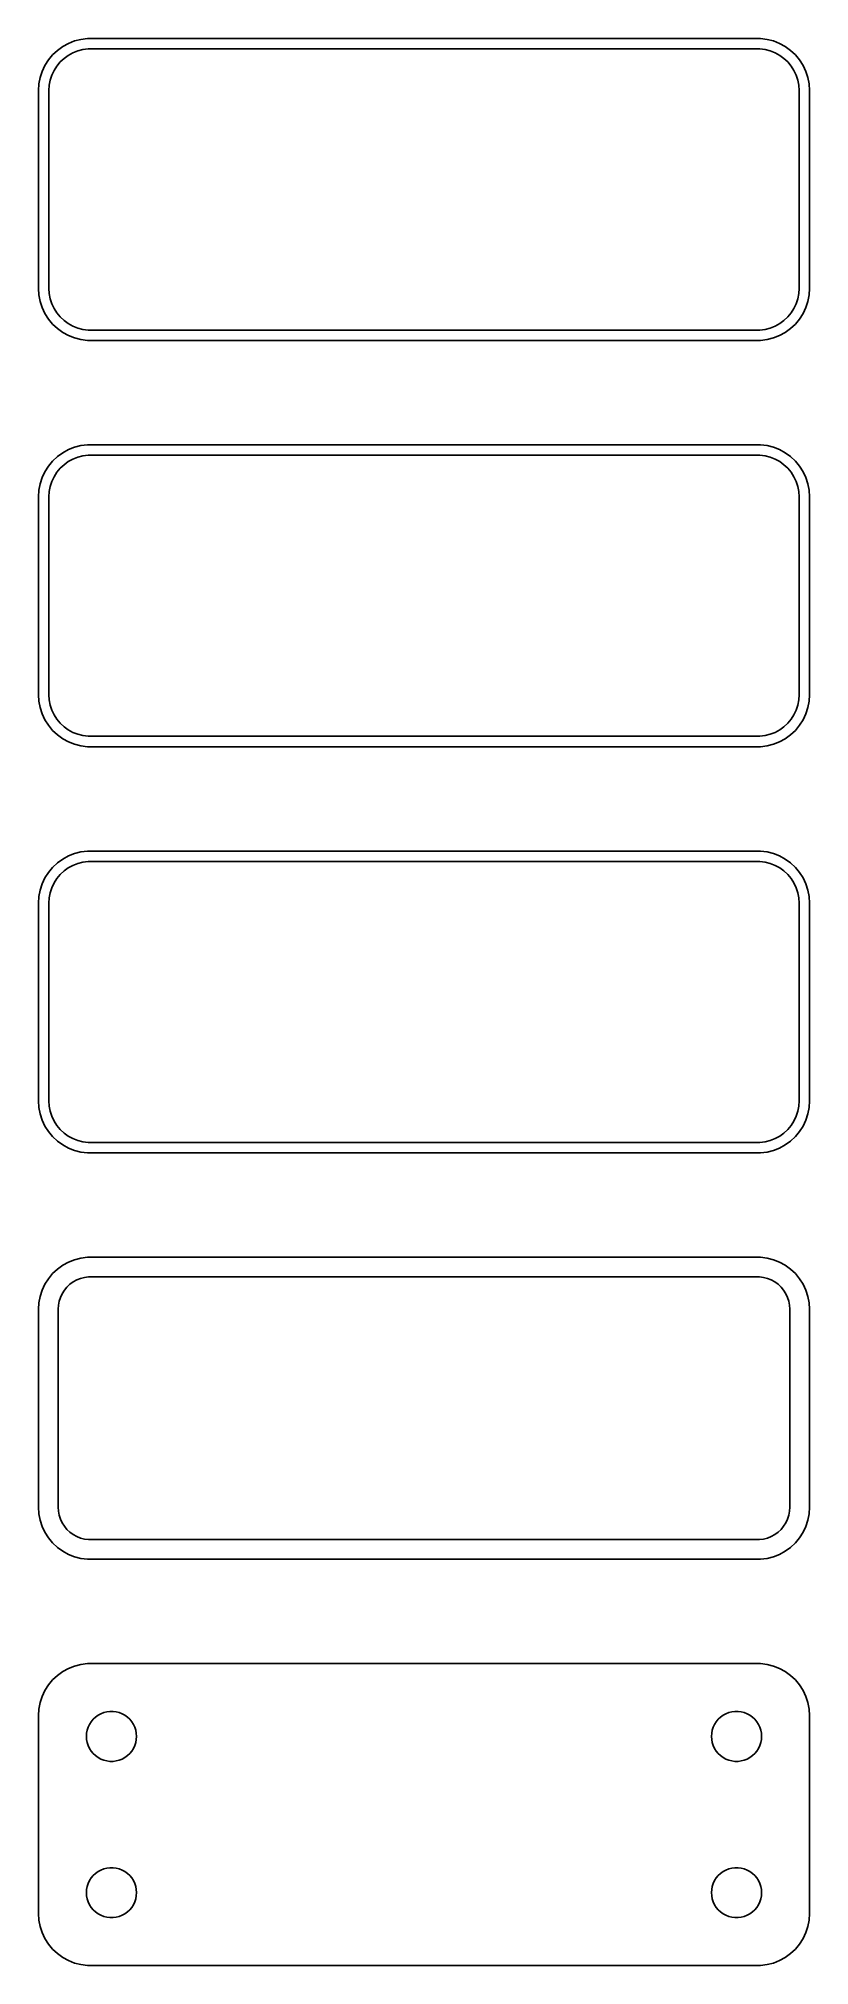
# Model space of a CAD drawing. Header units: metres. Extents: x -37 to 37, y 181 to 365.
import ezdxf

# ---------------------------------------------------------------- set-up
doc = ezdxf.new("R2010")
doc.units = ezdxf.units.M

msp = doc.modelspace()

# ---------------------------------------------------------------- linework, layer by layer
for p, q in [((-34.6791, 364.722), (-35.1871, 364.353)), ((-34.1289, 365.024), (-34.6791, 364.722)), ((-33.5451, 365.255), (-34.1289, 365.024)), ((-32.9369, 365.411), (-33.5451, 365.255)), ((-33.2361, 364.304), (-32.7495, 364.429)), ((-32.3139, 365.49), (-32.9369, 365.411)), ((-32.7495, 364.429), (-32.2512, 364.492)), ((32.3139, 365.49), (-32.3139, 365.49)), ((-32.2512, 364.492), (32.2512, 364.492)), ((32.2512, 364.492), (32.7495, 364.429)), ((32.9369, 365.411), (32.3139, 365.49)), ((32.7495, 364.429), (33.2361, 364.304)), ((33.5451, 365.255), (32.9369, 365.411)), ((34.1289, 365.024), (33.5451, 365.255)), ((34.6791, 364.722), (34.1289, 365.024)), ((35.1871, 364.353), (34.6791, 364.722)), ((-36.3815, 362.909), (-36.6489, 362.341)), ((-36.0451, 363.439), (-36.3815, 362.909)), ((-35.6448, 363.923), (-36.0451, 363.439)), ((-35.1871, 364.353), (-35.6448, 363.923)), ((-35.5052, 362.427), (-35.2361, 362.851)), ((-35.2361, 362.851), (-34.9159, 363.238)), ((-34.9159, 363.238), (-34.5497, 363.582)), ((-34.5497, 363.582), (-34.1433, 363.877)), ((-34.1433, 363.877), (-33.7031, 364.119)), ((-33.7031, 364.119), (-33.2361, 364.304)), ((33.2361, 364.304), (33.7031, 364.119)), ((33.7031, 364.119), (34.1433, 363.877)), ((34.1433, 363.877), (34.5497, 363.582)), ((34.5497, 363.582), (34.9159, 363.238)), ((34.9159, 363.238), (35.2361, 362.851)), ((35.6448, 363.923), (35.1871, 364.353)), ((35.2361, 362.851), (35.5052, 362.427)), ((36.0451, 363.439), (35.6448, 363.923)), ((36.3815, 362.909), (36.0451, 363.439)), ((36.6489, 362.341), (36.3815, 362.909)), ((-36.9606, 361.127), (-37, 360.5)), ((-36.8429, 361.743), (-36.9606, 361.127)), ((-36.6489, 362.341), (-36.8429, 361.743)), ((-36, 360.5), (-35.9685, 361.001)), ((-35.9685, 361.001), (-35.8743, 361.495)), ((-35.8743, 361.495), (-35.7191, 361.972)), ((-35.7191, 361.972), (-35.5052, 362.427)), ((35.5052, 362.427), (35.7191, 361.972)), ((35.7191, 361.972), (35.8743, 361.495)), ((35.8743, 361.495), (35.9685, 361.001)), ((35.9685, 361.001), (36, 360.5)), ((36.8429, 361.743), (36.6489, 362.341)), ((36.9606, 361.127), (36.8429, 361.743)), ((37, 360.5), (36.9606, 361.127)), ((-37, 360.5), (-37, 341.5)), ((-36, 341.5), (-36, 360.5)), ((36, 360.5), (36, 341.5)), ((37, 341.5), (37, 360.5)), ((-37, 341.5), (-36.9606, 340.873)), ((-36.9606, 340.873), (-36.8429, 340.257)), ((-35.9685, 340.999), (-36, 341.5)), ((-35.8743, 340.505), (-35.9685, 340.999)), ((-35.7191, 340.028), (-35.8743, 340.505)), ((35.8743, 340.505), (35.7191, 340.028)), ((35.9685, 340.999), (35.8743, 340.505)), ((36, 341.5), (35.9685, 340.999)), ((36.8429, 340.257), (36.9606, 340.873)), ((36.9606, 340.873), (37, 341.5)), ((-36.8429, 340.257), (-36.6489, 339.659)), ((-36.6489, 339.659), (-36.3815, 339.091)), ((-36.3815, 339.091), (-36.0451, 338.561)), ((-36.0451, 338.561), (-35.6448, 338.077)), ((-35.5052, 339.573), (-35.7191, 340.028)), ((-35.2361, 339.149), (-35.5052, 339.573)), ((-34.9159, 338.762), (-35.2361, 339.149)), ((-34.5497, 338.418), (-34.9159, 338.762)), ((34.9159, 338.762), (34.5497, 338.418)), ((35.2361, 339.149), (34.9159, 338.762)), ((35.5052, 339.573), (35.2361, 339.149)), ((35.7191, 340.028), (35.5052, 339.573)), ((35.6448, 338.077), (36.0451, 338.561)), ((36.0451, 338.561), (36.3815, 339.091)), ((36.3815, 339.091), (36.6489, 339.659)), ((36.6489, 339.659), (36.8429, 340.257)), ((-35.6448, 338.077), (-35.1871, 337.647)), ((-35.1871, 337.647), (-34.6791, 337.278)), ((-34.6791, 337.278), (-34.1289, 336.976)), ((-34.1433, 338.123), (-34.5497, 338.418)), ((-33.7031, 337.881), (-34.1433, 338.123)), ((-34.1289, 336.976), (-33.5451, 336.745)), ((-33.2361, 337.696), (-33.7031, 337.881)), ((-33.5451, 336.745), (-32.9369, 336.589)), ((-32.7495, 337.571), (-33.2361, 337.696)), ((-32.2512, 337.508), (-32.7495, 337.571)), ((32.2512, 337.508), (-32.2512, 337.508)), ((32.7495, 337.571), (32.2512, 337.508)), ((33.2361, 337.696), (32.7495, 337.571)), ((32.9369, 336.589), (33.5451, 336.745)), ((33.7031, 337.881), (33.2361, 337.696)), ((33.5451, 336.745), (34.1289, 336.976)), ((34.1433, 338.123), (33.7031, 337.881)), ((34.1289, 336.976), (34.6791, 337.278)), ((34.5497, 338.418), (34.1433, 338.123)), ((34.6791, 337.278), (35.1871, 337.647)), ((35.1871, 337.647), (35.6448, 338.077)), ((-32.9369, 336.589), (-32.3139, 336.51)), ((-32.3139, 336.51), (32.3139, 336.51)), ((32.3139, 336.51), (32.9369, 336.589)), ((-34.6791, 325.722), (-35.1871, 325.353)), ((-34.1289, 326.024), (-34.6791, 325.722)), ((-33.5451, 326.255), (-34.1289, 326.024)), ((-32.9369, 326.411), (-33.5451, 326.255)), ((-32.3139, 326.49), (-32.9369, 326.411)), ((32.3139, 326.49), (-32.3139, 326.49)), ((32.9369, 326.411), (32.3139, 326.49)), ((33.5451, 326.255), (32.9369, 326.411)), ((34.1289, 326.024), (33.5451, 326.255)), ((34.6791, 325.722), (34.1289, 326.024)), ((35.1871, 325.353), (34.6791, 325.722)), ((-36.3815, 323.909), (-36.6489, 323.341)), ((-36.0451, 324.439), (-36.3815, 323.909)), ((-35.6448, 324.923), (-36.0451, 324.439)), ((-35.1871, 325.353), (-35.6448, 324.923)), ((-35.5052, 323.427), (-35.2361, 323.851)), ((-35.2361, 323.851), (-34.9159, 324.238)), ((-34.9159, 324.238), (-34.5497, 324.582)), ((-34.5497, 324.582), (-34.1433, 324.877)), ((-34.1433, 324.877), (-33.7031, 325.119)), ((-33.7031, 325.119), (-33.2361, 325.304)), ((-33.2361, 325.304), (-32.7495, 325.429)), ((-32.7495, 325.429), (-32.2512, 325.492)), ((-32.2512, 325.492), (32.2512, 325.492)), ((32.2512, 325.492), (32.7495, 325.429)), ((32.7495, 325.429), (33.2361, 325.304)), ((33.2361, 325.304), (33.7031, 325.119)), ((33.7031, 325.119), (34.1433, 324.877)), ((34.1433, 324.877), (34.5497, 324.582)), ((34.5497, 324.582), (34.9159, 324.238)), ((34.9159, 324.238), (35.2361, 323.851)), ((35.6448, 324.923), (35.1871, 325.353)), ((35.2361, 323.851), (35.5052, 323.427)), ((36.0451, 324.439), (35.6448, 324.923)), ((36.3815, 323.909), (36.0451, 324.439)), ((36.6489, 323.341), (36.3815, 323.909)), ((-36.9606, 322.127), (-37, 321.5)), ((-36.8429, 322.743), (-36.9606, 322.127)), ((-36.6489, 323.341), (-36.8429, 322.743)), ((-36, 321.5), (-35.9685, 322.001)), ((-35.9685, 322.001), (-35.8743, 322.495)), ((-35.8743, 322.495), (-35.7191, 322.972)), ((-35.7191, 322.972), (-35.5052, 323.427)), ((35.5052, 323.427), (35.7191, 322.972)), ((35.7191, 322.972), (35.8743, 322.495)), ((35.8743, 322.495), (35.9685, 322.001)), ((35.9685, 322.001), (36, 321.5)), ((36.8429, 322.743), (36.6489, 323.341)), ((36.9606, 322.127), (36.8429, 322.743)), ((37, 321.5), (36.9606, 322.127)), ((-37, 321.5), (-37, 302.5)), ((-36, 302.5), (-36, 321.5)), ((36, 321.5), (36, 302.5)), ((37, 302.5), (37, 321.5)), ((-37, 302.5), (-36.9606, 301.873)), ((-36.9606, 301.873), (-36.8429, 301.257)), ((-35.9685, 301.999), (-36, 302.5)), ((-35.8743, 301.505), (-35.9685, 301.999)), ((35.9685, 301.999), (35.8743, 301.505)), ((36, 302.5), (35.9685, 301.999)), ((36.8429, 301.257), (36.9606, 301.873)), ((36.9606, 301.873), (37, 302.5)), ((-36.8429, 301.257), (-36.6489, 300.659)), ((-36.6489, 300.659), (-36.3815, 300.091)), ((-36.3815, 300.091), (-36.0451, 299.561)), ((-35.7191, 301.028), (-35.8743, 301.505)), ((-35.5052, 300.573), (-35.7191, 301.028)), ((-35.2361, 300.149), (-35.5052, 300.573)), ((-34.9159, 299.762), (-35.2361, 300.149)), ((-34.5497, 299.418), (-34.9159, 299.762)), ((34.9159, 299.762), (34.5497, 299.418)), ((35.2361, 300.149), (34.9159, 299.762)), ((35.5052, 300.573), (35.2361, 300.149)), ((35.7191, 301.028), (35.5052, 300.573)), ((35.8743, 301.505), (35.7191, 301.028)), ((36.0451, 299.561), (36.3815, 300.091)), ((36.3815, 300.091), (36.6489, 300.659)), ((36.6489, 300.659), (36.8429, 301.257)), ((-36.0451, 299.561), (-35.6448, 299.077)), ((-35.6448, 299.077), (-35.1871, 298.647)), ((-35.1871, 298.647), (-34.6791, 298.278)), ((-34.6791, 298.278), (-34.1289, 297.976)), ((-34.1433, 299.123), (-34.5497, 299.418)), ((-33.7031, 298.881), (-34.1433, 299.123)), ((-34.1289, 297.976), (-33.5451, 297.745)), ((-33.2361, 298.696), (-33.7031, 298.881)), ((-32.7495, 298.571), (-33.2361, 298.696)), ((-32.2512, 298.508), (-32.7495, 298.571)), ((32.2512, 298.508), (-32.2512, 298.508)), ((32.7495, 298.571), (32.2512, 298.508)), ((33.2361, 298.696), (32.7495, 298.571)), ((33.7031, 298.881), (33.2361, 298.696)), ((33.5451, 297.745), (34.1289, 297.976)), ((34.1433, 299.123), (33.7031, 298.881)), ((34.1289, 297.976), (34.6791, 298.278)), ((34.5497, 299.418), (34.1433, 299.123)), ((34.6791, 298.278), (35.1871, 298.647)), ((35.1871, 298.647), (35.6448, 299.077)), ((35.6448, 299.077), (36.0451, 299.561)), ((-33.5451, 297.745), (-32.9369, 297.589)), ((-32.9369, 297.589), (-32.3139, 297.51)), ((-32.3139, 297.51), (32.3139, 297.51)), ((32.3139, 297.51), (32.9369, 297.589)), ((32.9369, 297.589), (33.5451, 297.745)), ((-34.6791, 286.722), (-35.1871, 286.353)), ((-34.1289, 287.024), (-34.6791, 286.722)), ((-33.5451, 287.255), (-34.1289, 287.024)), ((-32.9369, 287.411), (-33.5451, 287.255)), ((-32.3139, 287.49), (-32.9369, 287.411)), ((32.3139, 287.49), (-32.3139, 287.49)), ((32.9369, 287.411), (32.3139, 287.49)), ((33.5451, 287.255), (32.9369, 287.411)), ((34.1289, 287.024), (33.5451, 287.255)), ((34.6791, 286.722), (34.1289, 287.024)), ((35.1871, 286.353), (34.6791, 286.722)), ((-36.3815, 284.909), (-36.6489, 284.341)), ((-36.0451, 285.439), (-36.3815, 284.909)), ((-35.6448, 285.923), (-36.0451, 285.439)), ((-35.1871, 286.353), (-35.6448, 285.923)), ((-35.2361, 284.851), (-34.9159, 285.238)), ((-34.9159, 285.238), (-34.5497, 285.582)), ((-34.5497, 285.582), (-34.1433, 285.877)), ((-34.1433, 285.877), (-33.7031, 286.119)), ((-33.7031, 286.119), (-33.2361, 286.304)), ((-33.2361, 286.304), (-32.7495, 286.429)), ((-32.7495, 286.429), (-32.2512, 286.492)), ((-32.2512, 286.492), (32.2512, 286.492)), ((32.2512, 286.492), (32.7495, 286.429)), ((32.7495, 286.429), (33.2361, 286.304)), ((33.2361, 286.304), (33.7031, 286.119)), ((33.7031, 286.119), (34.1433, 285.877)), ((34.1433, 285.877), (34.5497, 285.582)), ((34.5497, 285.582), (34.9159, 285.238)), ((34.9159, 285.238), (35.2361, 284.851)), ((35.6448, 285.923), (35.1871, 286.353)), ((36.0451, 285.439), (35.6448, 285.923)), ((36.3815, 284.909), (36.0451, 285.439)), ((36.6489, 284.341), (36.3815, 284.909)), ((-36.9606, 283.127), (-37, 282.5)), ((-36.8429, 283.743), (-36.9606, 283.127)), ((-36.6489, 284.341), (-36.8429, 283.743)), ((-35.9685, 283.001), (-35.8743, 283.495)), ((-35.8743, 283.495), (-35.7191, 283.972)), ((-35.7191, 283.972), (-35.5052, 284.427)), ((-35.5052, 284.427), (-35.2361, 284.851)), ((35.2361, 284.851), (35.5052, 284.427)), ((35.5052, 284.427), (35.7191, 283.972)), ((35.7191, 283.972), (35.8743, 283.495)), ((35.8743, 283.495), (35.9685, 283.001)), ((36.8429, 283.743), (36.6489, 284.341)), ((36.9606, 283.127), (36.8429, 283.743)), ((37, 282.5), (36.9606, 283.127)), ((-37, 282.5), (-37, 263.5)), ((-36, 282.5), (-35.9685, 283.001)), ((-36, 263.5), (-36, 282.5)), ((35.9685, 283.001), (36, 282.5)), ((36, 282.5), (36, 263.5)), ((37, 263.5), (37, 282.5)), ((-37, 263.5), (-36.9606, 262.873)), ((-36.9606, 262.873), (-36.8429, 262.257)), ((-35.9685, 262.999), (-36, 263.5)), ((-35.8743, 262.505), (-35.9685, 262.999)), ((35.9685, 262.999), (35.8743, 262.505)), ((36, 263.5), (35.9685, 262.999)), ((36.8429, 262.257), (36.9606, 262.873)), ((36.9606, 262.873), (37, 263.5)), ((-36.8429, 262.257), (-36.6489, 261.659)), ((-36.6489, 261.659), (-36.3815, 261.091)), ((-36.3815, 261.091), (-36.0451, 260.561)), ((-35.7191, 262.028), (-35.8743, 262.505)), ((-35.5052, 261.573), (-35.7191, 262.028)), ((-35.2361, 261.149), (-35.5052, 261.573)), ((-34.9159, 260.762), (-35.2361, 261.149)), ((35.2361, 261.149), (34.9159, 260.762)), ((35.5052, 261.573), (35.2361, 261.149)), ((35.7191, 262.028), (35.5052, 261.573)), ((35.8743, 262.505), (35.7191, 262.028)), ((36.0451, 260.561), (36.3815, 261.091)), ((36.3815, 261.091), (36.6489, 261.659)), ((36.6489, 261.659), (36.8429, 262.257)), ((-36.0451, 260.561), (-35.6448, 260.077)), ((-35.6448, 260.077), (-35.1871, 259.647)), ((-35.1871, 259.647), (-34.6791, 259.278)), ((-34.5497, 260.418), (-34.9159, 260.762)), ((-34.6791, 259.278), (-34.1289, 258.976)), ((-34.1433, 260.123), (-34.5497, 260.418)), ((-33.7031, 259.881), (-34.1433, 260.123)), ((-34.1289, 258.976), (-33.5451, 258.745)), ((-33.2361, 259.696), (-33.7031, 259.881)), ((-32.7495, 259.571), (-33.2361, 259.696)), ((-32.2512, 259.508), (-32.7495, 259.571)), ((32.2512, 259.508), (-32.2512, 259.508)), ((32.7495, 259.571), (32.2512, 259.508)), ((33.2361, 259.696), (32.7495, 259.571)), ((33.7031, 259.881), (33.2361, 259.696)), ((33.5451, 258.745), (34.1289, 258.976)), ((34.1433, 260.123), (33.7031, 259.881)), ((34.1289, 258.976), (34.6791, 259.278)), ((34.5497, 260.418), (34.1433, 260.123)), ((34.9159, 260.762), (34.5497, 260.418)), ((34.6791, 259.278), (35.1871, 259.647)), ((35.1871, 259.647), (35.6448, 260.077)), ((35.6448, 260.077), (36.0451, 260.561)), ((-33.5451, 258.745), (-32.9369, 258.589)), ((-32.9369, 258.589), (-32.3139, 258.51)), ((-32.3139, 258.51), (32.3139, 258.51)), ((32.3139, 258.51), (32.9369, 258.589)), ((32.9369, 258.589), (33.5451, 258.745)), ((-34.1289, 248.024), (-34.6791, 247.722)), ((-33.5451, 248.255), (-34.1289, 248.024)), ((-32.9369, 248.411), (-33.5451, 248.255)), ((-32.3139, 248.49), (-32.9369, 248.411)), ((32.3139, 248.49), (-32.3139, 248.49)), ((32.9369, 248.411), (32.3139, 248.49)), ((33.5451, 248.255), (32.9369, 248.411)), ((34.1289, 248.024), (33.5451, 248.255)), ((34.6791, 247.722), (34.1289, 248.024)), ((-36.0451, 246.439), (-36.3815, 245.909)), ((-35.6448, 246.923), (-36.0451, 246.439)), ((-35.1871, 247.353), (-35.6448, 246.923)), ((-34.6791, 247.722), (-35.1871, 247.353)), ((-33.9842, 245.899), (-33.668, 246.128)), ((-33.668, 246.128), (-33.3254, 246.317)), ((-33.3254, 246.317), (-32.9619, 246.461)), ((-32.9619, 246.461), (-32.5833, 246.558)), ((-32.5833, 246.558), (-32.1954, 246.607)), ((-32.1954, 246.607), (32.1954, 246.607)), ((32.1954, 246.607), (32.5833, 246.558)), ((32.5833, 246.558), (32.9619, 246.461)), ((32.9619, 246.461), (33.3254, 246.317)), ((33.3254, 246.317), (33.668, 246.128)), ((33.668, 246.128), (33.9842, 245.899)), ((35.1871, 247.353), (34.6791, 247.722)), ((35.6448, 246.923), (35.1871, 247.353)), ((36.0451, 246.439), (35.6448, 246.923)), ((36.3815, 245.909), (36.0451, 246.439)), ((-36.8429, 244.743), (-36.9606, 244.127)), ((-36.6489, 245.341), (-36.8429, 244.743)), ((-36.3815, 245.909), (-36.6489, 245.341)), ((-35.0884, 243.89), (-35.0151, 244.274)), ((-35.0151, 244.274), (-34.8943, 244.646)), ((-34.8943, 244.646), (-34.7279, 245)), ((-34.7279, 245), (-34.5184, 245.33)), ((-34.5184, 245.33), (-34.2692, 245.631)), ((-34.2692, 245.631), (-33.9842, 245.899)), ((33.9842, 245.899), (34.2692, 245.631)), ((34.2692, 245.631), (34.5184, 245.33)), ((34.5184, 245.33), (34.7279, 245)), ((34.7279, 245), (34.8943, 244.646)), ((34.8943, 244.646), (35.0151, 244.274)), ((35.0151, 244.274), (35.0884, 243.89)), ((36.6489, 245.341), (36.3815, 245.909)), ((36.8429, 244.743), (36.6489, 245.341)), ((36.9606, 244.127), (36.8429, 244.743)), ((-36.9606, 244.127), (-37, 243.5)), ((-37, 243.5), (-37, 224.5)), ((-35.1129, 243.5), (-35.0884, 243.89)), ((-35.1129, 224.5), (-35.1129, 243.5)), ((35.0884, 243.89), (35.1129, 243.5)), ((35.1129, 243.5), (35.1129, 224.5)), ((37, 243.5), (36.9606, 244.127)), ((37, 224.5), (37, 243.5)), ((-37, 224.5), (-36.9606, 223.873)), ((-36.9606, 223.873), (-36.8429, 223.257)), ((-35.0884, 224.11), (-35.1129, 224.5)), ((-35.0151, 223.726), (-35.0884, 224.11)), ((35.0884, 224.11), (35.0151, 223.726)), ((35.1129, 224.5), (35.0884, 224.11)), ((36.8429, 223.257), (36.9606, 223.873)), ((36.9606, 223.873), (37, 224.5)), ((-36.8429, 223.257), (-36.6489, 222.659)), ((-36.6489, 222.659), (-36.3815, 222.091)), ((-36.3815, 222.091), (-36.0451, 221.561)), ((-34.8943, 223.354), (-35.0151, 223.726)), ((-34.7279, 223), (-34.8943, 223.354)), ((-34.5184, 222.67), (-34.7279, 223)), ((-34.2692, 222.369), (-34.5184, 222.67)), ((-33.9842, 222.101), (-34.2692, 222.369)), ((-33.668, 221.872), (-33.9842, 222.101)), ((33.9842, 222.101), (33.668, 221.872)), ((34.2692, 222.369), (33.9842, 222.101)), ((34.5184, 222.67), (34.2692, 222.369)), ((34.7279, 223), (34.5184, 222.67)), ((34.8943, 223.354), (34.7279, 223)), ((35.0151, 223.726), (34.8943, 223.354)), ((36.0451, 221.561), (36.3815, 222.091)), ((36.3815, 222.091), (36.6489, 222.659)), ((36.6489, 222.659), (36.8429, 223.257)), ((-36.0451, 221.561), (-35.6448, 221.077)), ((-35.6448, 221.077), (-35.1871, 220.647)), ((-35.1871, 220.647), (-34.6791, 220.278)), ((-34.6791, 220.278), (-34.1289, 219.976)), ((-33.3254, 221.683), (-33.668, 221.872)), ((-32.9619, 221.539), (-33.3254, 221.683)), ((-32.5833, 221.442), (-32.9619, 221.539)), ((-32.1954, 221.393), (-32.5833, 221.442)), ((32.1954, 221.393), (-32.1954, 221.393)), ((32.5833, 221.442), (32.1954, 221.393)), ((32.9619, 221.539), (32.5833, 221.442)), ((33.3254, 221.683), (32.9619, 221.539)), ((33.668, 221.872), (33.3254, 221.683)), ((34.1289, 219.976), (34.6791, 220.278)), ((34.6791, 220.278), (35.1871, 220.647)), ((35.1871, 220.647), (35.6448, 221.077)), ((35.6448, 221.077), (36.0451, 221.561)), ((-34.1289, 219.976), (-33.5451, 219.745)), ((-33.5451, 219.745), (-32.9369, 219.589)), ((-32.9369, 219.589), (-32.3139, 219.51)), ((-32.3139, 219.51), (32.3139, 219.51)), ((32.3139, 219.51), (32.9369, 219.589)), ((32.9369, 219.589), (33.5451, 219.745)), ((33.5451, 219.745), (34.1289, 219.976)), ((-33.5451, 209.255), (-34.1289, 209.024)), ((-32.9369, 209.411), (-33.5451, 209.255)), ((-32.3139, 209.49), (-32.9369, 209.411)), ((32.3139, 209.49), (-32.3139, 209.49)), ((32.9369, 209.411), (32.3139, 209.49)), ((33.5451, 209.255), (32.9369, 209.411)), ((34.1289, 209.024), (33.5451, 209.255)), ((-36.0451, 207.439), (-36.3815, 206.909)), ((-35.6448, 207.923), (-36.0451, 207.439)), ((-35.1871, 208.353), (-35.6448, 207.923)), ((-34.6791, 208.722), (-35.1871, 208.353)), ((-34.1289, 209.024), (-34.6791, 208.722)), ((34.6791, 208.722), (34.1289, 209.024)), ((35.1871, 208.353), (34.6791, 208.722)), ((35.6448, 207.923), (35.1871, 208.353)), ((36.0451, 207.439), (35.6448, 207.923)), ((36.3815, 206.909), (36.0451, 207.439)), ((-36.8429, 205.743), (-36.9606, 205.127)), ((-36.6489, 206.341), (-36.8429, 205.743)), ((-36.3815, 206.909), (-36.6489, 206.341)), ((36.6489, 206.341), (36.3815, 206.909)), ((36.8429, 205.743), (36.6489, 206.341)), ((36.9606, 205.127), (36.8429, 205.743)), ((-36.9606, 205.127), (-37, 204.5)), ((-37, 204.5), (-37, 185.5)), ((-32.2315, 203.383), (-32.1031, 203.656)), ((-32.1031, 203.656), (-31.9416, 203.911)), ((-31.9416, 203.911), (-31.7495, 204.143)), ((-31.7495, 204.143), (-31.5298, 204.349)), ((-31.5298, 204.349), (-31.286, 204.526)), ((-31.286, 204.526), (-31.0219, 204.672)), ((-31.0219, 204.672), (-30.7416, 204.783)), ((-30.7416, 204.783), (-30.4497, 204.857)), ((-30.4497, 204.857), (-30.1507, 204.895)), ((-30.1507, 204.895), (-29.8493, 204.895)), ((-29.8493, 204.895), (-29.5503, 204.857)), ((-29.5503, 204.857), (-29.2583, 204.783)), ((-29.2583, 204.783), (-28.9781, 204.672)), ((-28.9781, 204.672), (-28.714, 204.526)), ((-28.714, 204.526), (-28.4702, 204.349)), ((-28.4702, 204.349), (-28.2505, 204.143)), ((-28.2505, 204.143), (-28.0583, 203.911)), ((-28.0583, 203.911), (-27.8969, 203.656)), ((-27.8969, 203.656), (-27.7685, 203.383)), ((27.7685, 203.383), (27.8969, 203.656)), ((27.8969, 203.656), (28.0583, 203.911)), ((28.0583, 203.911), (28.2505, 204.143)), ((28.2505, 204.143), (28.4702, 204.349)), ((28.4702, 204.349), (28.714, 204.526)), ((28.714, 204.526), (28.9781, 204.672)), ((28.9781, 204.672), (29.2583, 204.783)), ((29.2583, 204.783), (29.5503, 204.857)), ((29.5503, 204.857), (29.8493, 204.895)), ((29.8493, 204.895), (30.1507, 204.895)), ((30.1507, 204.895), (30.4497, 204.857)), ((30.4497, 204.857), (30.7416, 204.783)), ((30.7416, 204.783), (31.0219, 204.672)), ((31.0219, 204.672), (31.286, 204.526)), ((31.286, 204.526), (31.5298, 204.349)), ((31.5298, 204.349), (31.7495, 204.143)), ((31.7495, 204.143), (31.9416, 203.911)), ((31.9416, 203.911), (32.1031, 203.656)), ((32.1031, 203.656), (32.2315, 203.383)), ((37, 204.5), (36.9606, 205.127)), ((37, 185.5), (37, 204.5)), ((-32.4, 202.5), (-32.3811, 202.801)), ((-32.3811, 202.199), (-32.4, 202.5)), ((-32.3811, 202.801), (-32.3246, 203.097)), ((-32.3246, 201.903), (-32.3811, 202.199)), ((-32.3246, 203.097), (-32.2315, 203.383)), ((-32.2315, 201.617), (-32.3246, 201.903)), ((-27.7685, 203.383), (-27.6754, 203.097)), ((-27.6754, 201.903), (-27.7685, 201.617)), ((-27.6754, 203.097), (-27.6189, 202.801)), ((-27.6189, 202.199), (-27.6754, 201.903)), ((-27.6189, 202.801), (-27.6, 202.5)), ((-27.6, 202.5), (-27.6189, 202.199)), ((27.6, 202.5), (27.6189, 202.801)), ((27.6189, 202.199), (27.6, 202.5)), ((27.6189, 202.801), (27.6754, 203.097)), ((27.6754, 201.903), (27.6189, 202.199)), ((27.6754, 203.097), (27.7685, 203.383)), ((27.7685, 201.617), (27.6754, 201.903)), ((32.2315, 203.383), (32.3246, 203.097)), ((32.3246, 201.903), (32.2315, 201.617)), ((32.3246, 203.097), (32.3811, 202.801)), ((32.3811, 202.199), (32.3246, 201.903)), ((32.3811, 202.801), (32.4, 202.5)), ((32.4, 202.5), (32.3811, 202.199)), ((-32.1031, 201.344), (-32.2315, 201.617)), ((-31.9416, 201.089), (-32.1031, 201.344)), ((-31.7495, 200.857), (-31.9416, 201.089)), ((-31.5298, 200.651), (-31.7495, 200.857)), ((-31.286, 200.474), (-31.5298, 200.651)), ((-31.0219, 200.328), (-31.286, 200.474)), ((-30.7416, 200.217), (-31.0219, 200.328)), ((-30.4497, 200.143), (-30.7416, 200.217)), ((-30.1507, 200.105), (-30.4497, 200.143)), ((-29.8493, 200.105), (-30.1507, 200.105)), ((-29.5503, 200.143), (-29.8493, 200.105)), ((-29.2583, 200.217), (-29.5503, 200.143)), ((-28.9781, 200.328), (-29.2583, 200.217)), ((-28.714, 200.474), (-28.9781, 200.328)), ((-28.4702, 200.651), (-28.714, 200.474)), ((-28.2505, 200.857), (-28.4702, 200.651)), ((-28.0583, 201.089), (-28.2505, 200.857)), ((-27.8969, 201.344), (-28.0583, 201.089)), ((-27.7685, 201.617), (-27.8969, 201.344)), ((27.8969, 201.344), (27.7685, 201.617)), ((28.0583, 201.089), (27.8969, 201.344)), ((28.2505, 200.857), (28.0583, 201.089)), ((28.4702, 200.651), (28.2505, 200.857)), ((28.714, 200.474), (28.4702, 200.651)), ((28.9781, 200.328), (28.714, 200.474)), ((29.2583, 200.217), (28.9781, 200.328)), ((29.5503, 200.143), (29.2583, 200.217)), ((29.8493, 200.105), (29.5503, 200.143)), ((30.1507, 200.105), (29.8493, 200.105)), ((30.4497, 200.143), (30.1507, 200.105)), ((30.7416, 200.217), (30.4497, 200.143)), ((31.0219, 200.328), (30.7416, 200.217)), ((31.286, 200.474), (31.0219, 200.328)), ((31.5298, 200.651), (31.286, 200.474)), ((31.7495, 200.857), (31.5298, 200.651)), ((31.9416, 201.089), (31.7495, 200.857)), ((32.1031, 201.344), (31.9416, 201.089)), ((32.2315, 201.617), (32.1031, 201.344)), ((-32.1031, 188.656), (-31.9416, 188.911)), ((-31.9416, 188.911), (-31.7495, 189.143)), ((-31.7495, 189.143), (-31.5298, 189.349)), ((-31.5298, 189.349), (-31.286, 189.526)), ((-31.286, 189.526), (-31.0219, 189.672)), ((-31.0219, 189.672), (-30.7416, 189.783)), ((-30.7416, 189.783), (-30.4497, 189.857)), ((-30.4497, 189.857), (-30.1507, 189.895)), ((-30.1507, 189.895), (-29.8493, 189.895)), ((-29.8493, 189.895), (-29.5503, 189.857)), ((-29.5503, 189.857), (-29.2583, 189.783)), ((-29.2583, 189.783), (-28.9781, 189.672)), ((-28.9781, 189.672), (-28.714, 189.526)), ((-28.714, 189.526), (-28.4702, 189.349)), ((-28.4702, 189.349), (-28.2505, 189.143)), ((-28.2505, 189.143), (-28.0583, 188.911)), ((-28.0583, 188.911), (-27.8969, 188.656)), ((27.8969, 188.656), (28.0583, 188.911)), ((28.0583, 188.911), (28.2505, 189.143)), ((28.2505, 189.143), (28.4702, 189.349)), ((28.4702, 189.349), (28.714, 189.526)), ((28.714, 189.526), (28.9781, 189.672)), ((28.9781, 189.672), (29.2583, 189.783)), ((29.2583, 189.783), (29.5503, 189.857)), ((29.5503, 189.857), (29.8493, 189.895)), ((29.8493, 189.895), (30.1507, 189.895)), ((30.1507, 189.895), (30.4497, 189.857)), ((30.4497, 189.857), (30.7416, 189.783)), ((30.7416, 189.783), (31.0219, 189.672)), ((31.0219, 189.672), (31.286, 189.526)), ((31.286, 189.526), (31.5298, 189.349)), ((31.5298, 189.349), (31.7495, 189.143)), ((31.7495, 189.143), (31.9416, 188.911)), ((31.9416, 188.911), (32.1031, 188.656)), ((-32.4, 187.5), (-32.3811, 187.801)), ((-32.3811, 187.199), (-32.4, 187.5)), ((-32.3811, 187.801), (-32.3246, 188.097)), ((-32.3246, 186.903), (-32.3811, 187.199)), ((-32.3246, 188.097), (-32.2315, 188.383)), ((-32.2315, 186.617), (-32.3246, 186.903)), ((-32.2315, 188.383), (-32.1031, 188.656)), ((-27.8969, 188.656), (-27.7685, 188.383)), ((-27.7685, 188.383), (-27.6754, 188.097)), ((-27.6754, 186.903), (-27.7685, 186.617)), ((-27.6754, 188.097), (-27.6189, 187.801)), ((-27.6189, 187.199), (-27.6754, 186.903)), ((-27.6189, 187.801), (-27.6, 187.5)), ((-27.6, 187.5), (-27.6189, 187.199)), ((27.6, 187.5), (27.6189, 187.801)), ((27.6189, 187.199), (27.6, 187.5)), ((27.6189, 187.801), (27.6754, 188.097)), ((27.6754, 186.903), (27.6189, 187.199)), ((27.6754, 188.097), (27.7685, 188.383)), ((27.7685, 186.617), (27.6754, 186.903)), ((27.7685, 188.383), (27.8969, 188.656)), ((32.1031, 188.656), (32.2315, 188.383)), ((32.2315, 188.383), (32.3246, 188.097)), ((32.3246, 186.903), (32.2315, 186.617)), ((32.3246, 188.097), (32.3811, 187.801)), ((32.3811, 187.199), (32.3246, 186.903)), ((32.3811, 187.801), (32.4, 187.5)), ((32.4, 187.5), (32.3811, 187.199)), ((-37, 185.5), (-36.9606, 184.873)), ((-32.1031, 186.344), (-32.2315, 186.617)), ((-31.9416, 186.089), (-32.1031, 186.344)), ((-31.7495, 185.857), (-31.9416, 186.089)), ((-31.5298, 185.651), (-31.7495, 185.857)), ((-31.286, 185.474), (-31.5298, 185.651)), ((-31.0219, 185.328), (-31.286, 185.474)), ((-30.7416, 185.217), (-31.0219, 185.328)), ((-30.4497, 185.143), (-30.7416, 185.217)), ((-30.1507, 185.105), (-30.4497, 185.143)), ((-29.8493, 185.105), (-30.1507, 185.105)), ((-29.5503, 185.143), (-29.8493, 185.105)), ((-29.2583, 185.217), (-29.5503, 185.143)), ((-28.9781, 185.328), (-29.2583, 185.217)), ((-28.714, 185.474), (-28.9781, 185.328)), ((-28.4702, 185.651), (-28.714, 185.474)), ((-28.2505, 185.857), (-28.4702, 185.651)), ((-28.0583, 186.089), (-28.2505, 185.857)), ((-27.8969, 186.344), (-28.0583, 186.089)), ((-27.7685, 186.617), (-27.8969, 186.344)), ((27.8969, 186.344), (27.7685, 186.617)), ((28.0583, 186.089), (27.8969, 186.344)), ((28.2505, 185.857), (28.0583, 186.089)), ((28.4702, 185.651), (28.2505, 185.857)), ((28.714, 185.474), (28.4702, 185.651)), ((28.9781, 185.328), (28.714, 185.474)), ((29.2583, 185.217), (28.9781, 185.328)), ((29.5503, 185.143), (29.2583, 185.217)), ((29.8493, 185.105), (29.5503, 185.143)), ((30.1507, 185.105), (29.8493, 185.105)), ((30.4497, 185.143), (30.1507, 185.105)), ((30.7416, 185.217), (30.4497, 185.143)), ((31.0219, 185.328), (30.7416, 185.217)), ((31.286, 185.474), (31.0219, 185.328)), ((31.5298, 185.651), (31.286, 185.474)), ((31.7495, 185.857), (31.5298, 185.651)), ((31.9416, 186.089), (31.7495, 185.857)), ((32.1031, 186.344), (31.9416, 186.089)), ((32.2315, 186.617), (32.1031, 186.344)), ((36.9606, 184.873), (37, 185.5)), ((-36.9606, 184.873), (-36.8429, 184.257)), ((-36.8429, 184.257), (-36.6489, 183.659)), ((-36.6489, 183.659), (-36.3815, 183.091)), ((36.3815, 183.091), (36.6489, 183.659)), ((36.6489, 183.659), (36.8429, 184.257)), ((36.8429, 184.257), (36.9606, 184.873)), ((-36.3815, 183.091), (-36.0451, 182.561)), ((-36.0451, 182.561), (-35.6448, 182.077)), ((-35.6448, 182.077), (-35.1871, 181.647)), ((-35.1871, 181.647), (-34.6791, 181.278)), ((34.6791, 181.278), (35.1871, 181.647)), ((35.1871, 181.647), (35.6448, 182.077)), ((35.6448, 182.077), (36.0451, 182.561)), ((36.0451, 182.561), (36.3815, 183.091)), ((-34.6791, 181.278), (-34.1289, 180.976)), ((-34.1289, 180.976), (-33.5451, 180.745)), ((-33.5451, 180.745), (-32.9369, 180.589)), ((-32.9369, 180.589), (-32.3139, 180.51)), ((-32.3139, 180.51), (32.3139, 180.51)), ((32.3139, 180.51), (32.9369, 180.589)), ((32.9369, 180.589), (33.5451, 180.745)), ((33.5451, 180.745), (34.1289, 180.976)), ((34.1289, 180.976), (34.6791, 181.278))]:
    msp.add_line(p, q)

doc.saveas('drawing.dxf')
